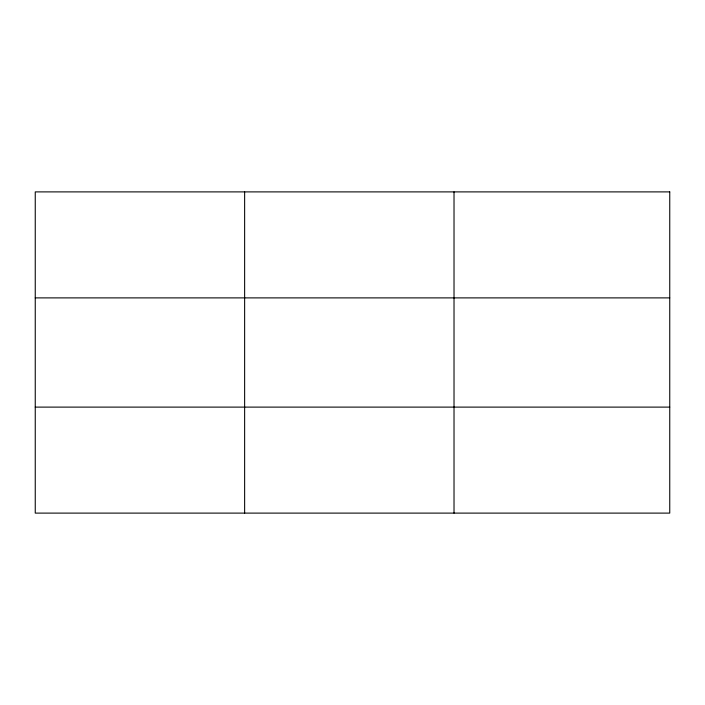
<?xml version="1.0" encoding="UTF-8"?>
<svg xmlns="http://www.w3.org/2000/svg" width="705" height="705" viewBox="0 0 705 705"><rect width="100%" height="100%" fill="white"/><g stroke="black" fill="none" stroke-linecap="round" stroke-linejoin="round"><path stroke-width="1.06" d="M244.635 513.108L244.635 191.892M454.02 513.108L454.02 191.892M35.25 297.889L669.75 297.889M35.25 407.111L669.75 407.111M669.75 191.892L669.75 513.108L35.25 513.108L35.25 191.892L669.75 191.892"/></g></svg>
